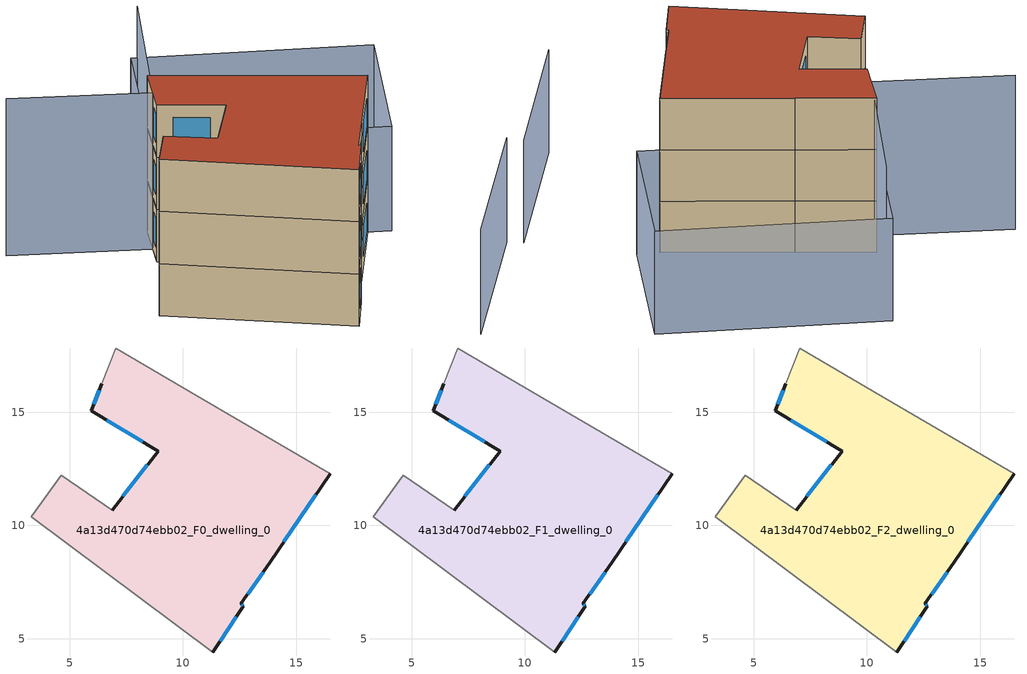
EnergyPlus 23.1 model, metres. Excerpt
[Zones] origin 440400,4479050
4a13d470d74ebb02_F0_dwelling_0
 floor ground (EU_floor_Construction): 16.5,12.28 13.83,8.36 12.56,6.53 12.66,6.44 11.33,4.41 3.3,10.39 4.63,12.22 6.86,10.67 8.9,13.29 5.95,15.08 6.41,16.26 7.03,17.84 10.62,15.73 z0
 wall outside (EU_wall_Construction): 6.41,16.26 5.95,15.08 8.9,13.29 6.86,10.67 / 11.33,4.41 12.66,6.44 12.56,6.53 13.83,8.36 16.5,12.28 z0:3
 wall adiabatic (EU_wall_Construction): 16.5,12.28 10.62,15.73 7.03,17.84 6.41,16.26 / 6.86,10.67 4.63,12.22 3.3,10.39 11.33,4.41 z0:3
 window (EU_Window_Construction): 6.64,14.66 8.21,13.71 / 6.3,15.98 6.06,15.35 / 14.46,9.28 15.88,11.37 / 12.86,6.96 13.54,7.93 / 12.64,6.46 12.59,6.51 / 11.64,4.89 12.35,5.97 / 8.43,12.68 7.34,11.29 z0.7:2.3
4a13d470d74ebb02_F1_dwelling_0
 floor to 4a13d470d74ebb02_F0_dwelling_0 (EU_floor_Construction): 16.5,12.28 13.83,8.36 12.56,6.53 12.66,6.44 11.32,4.41 3.3,10.39 4.63,12.22 6.86,10.67 8.9,13.29 5.95,15.08 6.41,16.26 7.03,17.84 10.62,15.73 z3
 wall outside (EU_wall_Construction): 6.41,16.26 5.95,15.08 8.9,13.29 6.86,10.67 / 11.33,4.41 12.66,6.44 12.56,6.53 13.83,8.36 16.5,12.28 z3:6
 wall adiabatic (EU_wall_Construction): 16.5,12.28 10.62,15.73 7.03,17.84 6.41,16.26 / 6.86,10.67 4.63,12.22 3.3,10.39 11.33,4.41 z3:6
 window (EU_Window_Construction): 6.64,14.66 8.21,13.71 / 6.3,15.98 6.06,15.35 / 14.46,9.28 15.88,11.37 / 12.86,6.96 13.54,7.93 / 12.64,6.46 12.59,6.51 / 11.64,4.89 12.35,5.97 / 8.43,12.68 7.34,11.29 z3.7:5.3
4a13d470d74ebb02_F2_dwelling_0
 floor to 4a13d470d74ebb02_F1_dwelling_0 (EU_floor_Construction): 16.5,12.28 13.83,8.36 12.56,6.53 12.66,6.44 11.32,4.41 3.3,10.39 4.63,12.22 6.86,10.67 8.9,13.29 5.95,15.08 6.41,16.26 7.03,17.84 10.62,15.73 z6
 wall outside (EU_wall_Construction): 6.41,16.26 5.95,15.08 8.9,13.29 6.86,10.67 / 11.33,4.41 12.66,6.44 12.56,6.53 13.83,8.36 16.5,12.28 z6:9
 wall adiabatic (EU_wall_Construction): 16.5,12.28 10.62,15.73 7.03,17.84 6.41,16.26 / 6.86,10.67 4.63,12.22 3.3,10.39 11.33,4.41 z6:9
 window (EU_Window_Construction): 6.64,14.66 8.21,13.71 / 6.3,15.98 6.06,15.35 / 14.46,9.28 15.88,11.37 / 12.86,6.96 13.54,7.93 / 12.64,6.46 12.59,6.51 / 11.64,4.89 12.35,5.97 / 8.43,12.68 7.34,11.29 z6.7:8.3
 roof outside (EU_roof_Construction): 12.66,6.44 12.56,6.53 13.83,8.36 16.5,12.28 10.62,15.73 7.03,17.84 6.41,16.26 5.95,15.08 8.9,13.29 6.86,10.67 4.63,12.22 3.3,10.39 11.33,4.41 z9
shading: 16.15,0.67 21.93,7.9 / 9.87,24.24 20.95,19.25 / 20.95,19.25 17.59,11.79 / 17.59,11.79 6.51,16.79 / 6.51,16.79 9.87,24.24 z0:6; 10.16,24.08 6.41,16.26 / 6.41,16.26 -0.19,19.42 z0:9
[Building]
EU S2 Campaign: North Axis=0; Terrain=City; Solar Distribution=FullExterior
[Site:Location]
Madrid: Latitude=40.5; Longitude=-3.5; Time Zone=1; Elevation=609
[SizingPeriod:WeatherFileDays]
AnnualSizingPeriod: Begin Month=1; Begin Day of Month=1; End Month=12; End Day of Month=31; Day of Week for Start Day=Monday; Use Weather File Daylight Saving Period=No; Use Weather File Rain and Snow Indicators=No
[MATERIAL]
EU_InternalMass_Material: Roughness=MediumRough; Thickness=0.1; Conductivity=1; Density=1800; Specific Heat=900; Thermal Absorptance=0.9; Solar Absorptance=0.7; Visible Absorptance=0.7
[MATERIAL:NOMASS] Roughness=MediumRough; Thermal Absorptance=0.9; Solar Absorptance=0.7; Visible Absorptance=0.7
Name | Thermal Resistance
EU_wall_NoMass | 0.419739
EU_roof_NoMass | 0.352165
EU_floor_NoMass | 0.608284
[WINDOWMATERIAL:SIMPLEGLAZINGSYSTEM]
EU_Window_SimpleGlazing: UFactor=4.8352; Solar Heat Gain Coefficient=0.85; Visible Transmittance=0.85
[CONSTRUCTION]
EU_wall_Construction: EU_wall_NoMass
EU_roof_Construction: EU_roof_NoMass
EU_floor_Construction: EU_floor_NoMass
EU_Window_Construction: EU_Window_SimpleGlazing
EU_InternalMass_Construction: EU_InternalMass_Material
[ZONE] Type=1; Multiplier=1; Ceiling Height=autocalculate; Volume=241.668; Floor Area=autocalculate; Part of Total Floor Area=Yes
4a13d470d74ebb02_F0_dwelling_0; 4a13d470d74ebb02_F1_dwelling_0; 4a13d470d74ebb02_F2_dwelling_0
[INTERNALMASS] Construction=EU_InternalMass_Construction; Surface Area=80.556
Name | Zone or ZoneList
4a13d470d74ebb02_F0_dwelling_0_EU_InternalMass | 4a13d470d74ebb02_F0_dwelling_0
4a13d470d74ebb02_F1_dwelling_0_EU_InternalMass | 4a13d470d74ebb02_F1_dwelling_0
4a13d470d74ebb02_F2_dwelling_0_EU_InternalMass | 4a13d470d74ebb02_F2_dwelling_0
[OTHEREQUIPMENT] Fuel Type=Electricity; Design Level Calculation Method=Watts/Area; Power per Zone Floor Area=1; Fraction Latent=0; Fraction Radiant=0; Fraction Lost=0; Carbon Dioxide Generation Rate=0; EndUse Subcategory=EU_Step8_InternalGains
Name | Zone or ZoneList or Space or SpaceList | Schedule
EU_Step8_InternalGain_4a13d470d74ebb02_F0_dwelling_0_f000 | 4a13d470d74ebb02_F0_dwelling_0 | EU_Step8_GainSchedule_4a13d470d74ebb02_F0_dwelling_0_f000
EU_Step8_InternalGain_4a13d470d74ebb02_F1_dwelling_0_f000 | 4a13d470d74ebb02_F1_dwelling_0 | EU_Step8_GainSchedule_4a13d470d74ebb02_F1_dwelling_0_f000
EU_Step8_InternalGain_4a13d470d74ebb02_F2_dwelling_0_f000 | 4a13d470d74ebb02_F2_dwelling_0 | EU_Step8_GainSchedule_4a13d470d74ebb02_F2_dwelling_0_f000
[ZONEVENTILATION:DESIGNFLOWRATE] Schedule=EU_AlwaysOn; Design Flow Rate Calculation Method=AirChanges/Hour; Air Changes per Hour=0.703302; Ventilation Type=Natural; Fan Pressure Rise=0; Fan Total Efficiency=1; Constant Term Coefficient=1; Temperature Term Coefficient=0; Velocity Term Coefficient=0; Velocity Squared Term Coefficient=0; Minimum Indoor Temperature=-100; Maximum Indoor Temperature=100; Delta Temperature=-100; Minimum Outdoor Temperature=-100; Maximum Outdoor Temperature=100; Maximum Wind Speed=40
Name | Zone or ZoneList or Space or SpaceList
EU_ConstantAir_4a13d470d74ebb02_F0_dwelling_0 | 4a13d470d74ebb02_F0_dwelling_0
EU_ConstantAir_4a13d470d74ebb02_F1_dwelling_0 | 4a13d470d74ebb02_F1_dwelling_0
EU_ConstantAir_4a13d470d74ebb02_F2_dwelling_0 | 4a13d470d74ebb02_F2_dwelling_0
[HVACTEMPLATE:THERMOSTAT] Constant Heating Setpoint=20; Constant Cooling Setpoint=50
EU_HeatOnly_4a13d470d74ebb02_F0_dwelling_0; EU_HeatOnly_4a13d470d74ebb02_F1_dwelling_0; EU_HeatOnly_4a13d470d74ebb02_F2_dwelling_0
[HVACTEMPLATE:ZONE:IDEALLOADSAIRSYSTEM] System Availability Schedule=EU_AlwaysOn; Maximum Heating Supply Air Temperature=50; Minimum Cooling Supply Air Temperature=13; Maximum Heating Supply Air Humidity Ratio=0.0156; Minimum Cooling Supply Air Humidity Ratio=0.0077; Heating Limit=NoLimit; Cooling Limit=NoLimit; Heating Availability Schedule=EU_AlwaysOn; Cooling Availability Schedule=EU_CoolingOff; Dehumidification Control Type=ConstantSensibleHeatRatio; Cooling Sensible Heat Ratio=0.7; Dehumidification Setpoint=60; Humidification Control Type=None; Humidification Setpoint=30; Outdoor Air Method=None; Outdoor Air Flow Rate per Person=0.00944; Outdoor Air Flow Rate per Zone Floor Area=0; Outdoor Air Flow Rate per Zone=0; Demand Controlled Ventilation Type=None; Outdoor Air Economizer Type=NoEconomizer; Heat Recovery Type=None; Sensible Heat Recovery Effectiveness=0.7; Latent Heat Recovery Effectiveness=0.65
Name | Template Thermostat
4a13d470d74ebb02_F0_dwelling_0 | EU_HeatOnly_4a13d470d74ebb02_F0_dwelling_0
4a13d470d74ebb02_F1_dwelling_0 | EU_HeatOnly_4a13d470d74ebb02_F1_dwelling_0
4a13d470d74ebb02_F2_dwelling_0 | EU_HeatOnly_4a13d470d74ebb02_F2_dwelling_0
[SIZING:ZONE] Zone Cooling Design Supply Air Temperature Input Method=SupplyAirTemperature; Zone Cooling Design Supply Air Temperature=13; Zone Heating Design Supply Air Temperature Input Method=SupplyAirTemperature; Zone Heating Design Supply Air Temperature=50; Zone Cooling Design Supply Air Humidity Ratio=0.008; Zone Heating Design Supply Air Humidity Ratio=0.008; Cooling Design Air Flow Method=DesignDay; Cooling Design Air Flow Rate=0; Cooling Minimum Air Flow per Zone Floor Area=0.000762; Cooling Minimum Air Flow=0; Cooling Minimum Air Flow Fraction=0.2; Heating Design Air Flow Method=DesignDay; Heating Design Air Flow Rate=0; Heating Maximum Air Flow per Zone Floor Area=0.002032; Heating Maximum Air Flow=0.141576; Heating Maximum Air Flow Fraction=0.3; Account for Dedicated Outdoor Air System=No; Dedicated Outdoor Air System Control Strategy=NeutralSupplyAir; Dedicated Outdoor Air Low Setpoint Temperature for Design=autosize; Dedicated Outdoor Air High Setpoint Temperature for Design=autosize; Zone Load Sizing Method=Sensible Load Only No Latent Load; Zone Latent Cooling Design Supply Air Humidity Ratio Input Method=HumidityRatioDifference; Zone Cooling Design Supply Air Humidity Ratio Difference=0.005; Zone Latent Heating Design Supply Air Humidity Ratio Input Method=HumidityRatioDifference; Zone Humidification Design Supply Air Humidity Ratio Difference=0.005
4a13d470d74ebb02_F0_dwelling_0; 4a13d470d74ebb02_F1_dwelling_0; 4a13d470d74ebb02_F2_dwelling_0
[SCHEDULE:CONSTANT]
Name | Hourly Value
EU_AlwaysOn | 1
EU_CoolingOff | 0
[SCHEDULE:FILE] Column Number=1; Rows to Skip at Top=0; Number of Hours of Data=8760; Column Separator=Comma; Interpolate to Timestep=No; Minutes per Item=60; Adjust Schedule for Daylight Savings=Yes
Name | File
EU_Step8_GainSchedule_4a13d470d74ebb02_F0_dwelling_0_f000 | ../../schedules/4a13d470d74ebb02/4a13d470d74ebb02_F0_dwelling_0_f000_gain.csv
EU_Step8_GainSchedule_4a13d470d74ebb02_F1_dwelling_0_f000 | ../../schedules/4a13d470d74ebb02/4a13d470d74ebb02_F1_dwelling_0_f000_gain.csv
EU_Step8_GainSchedule_4a13d470d74ebb02_F2_dwelling_0_f000 | ../../schedules/4a13d470d74ebb02/4a13d470d74ebb02_F2_dwelling_0_f000_gain.csv
